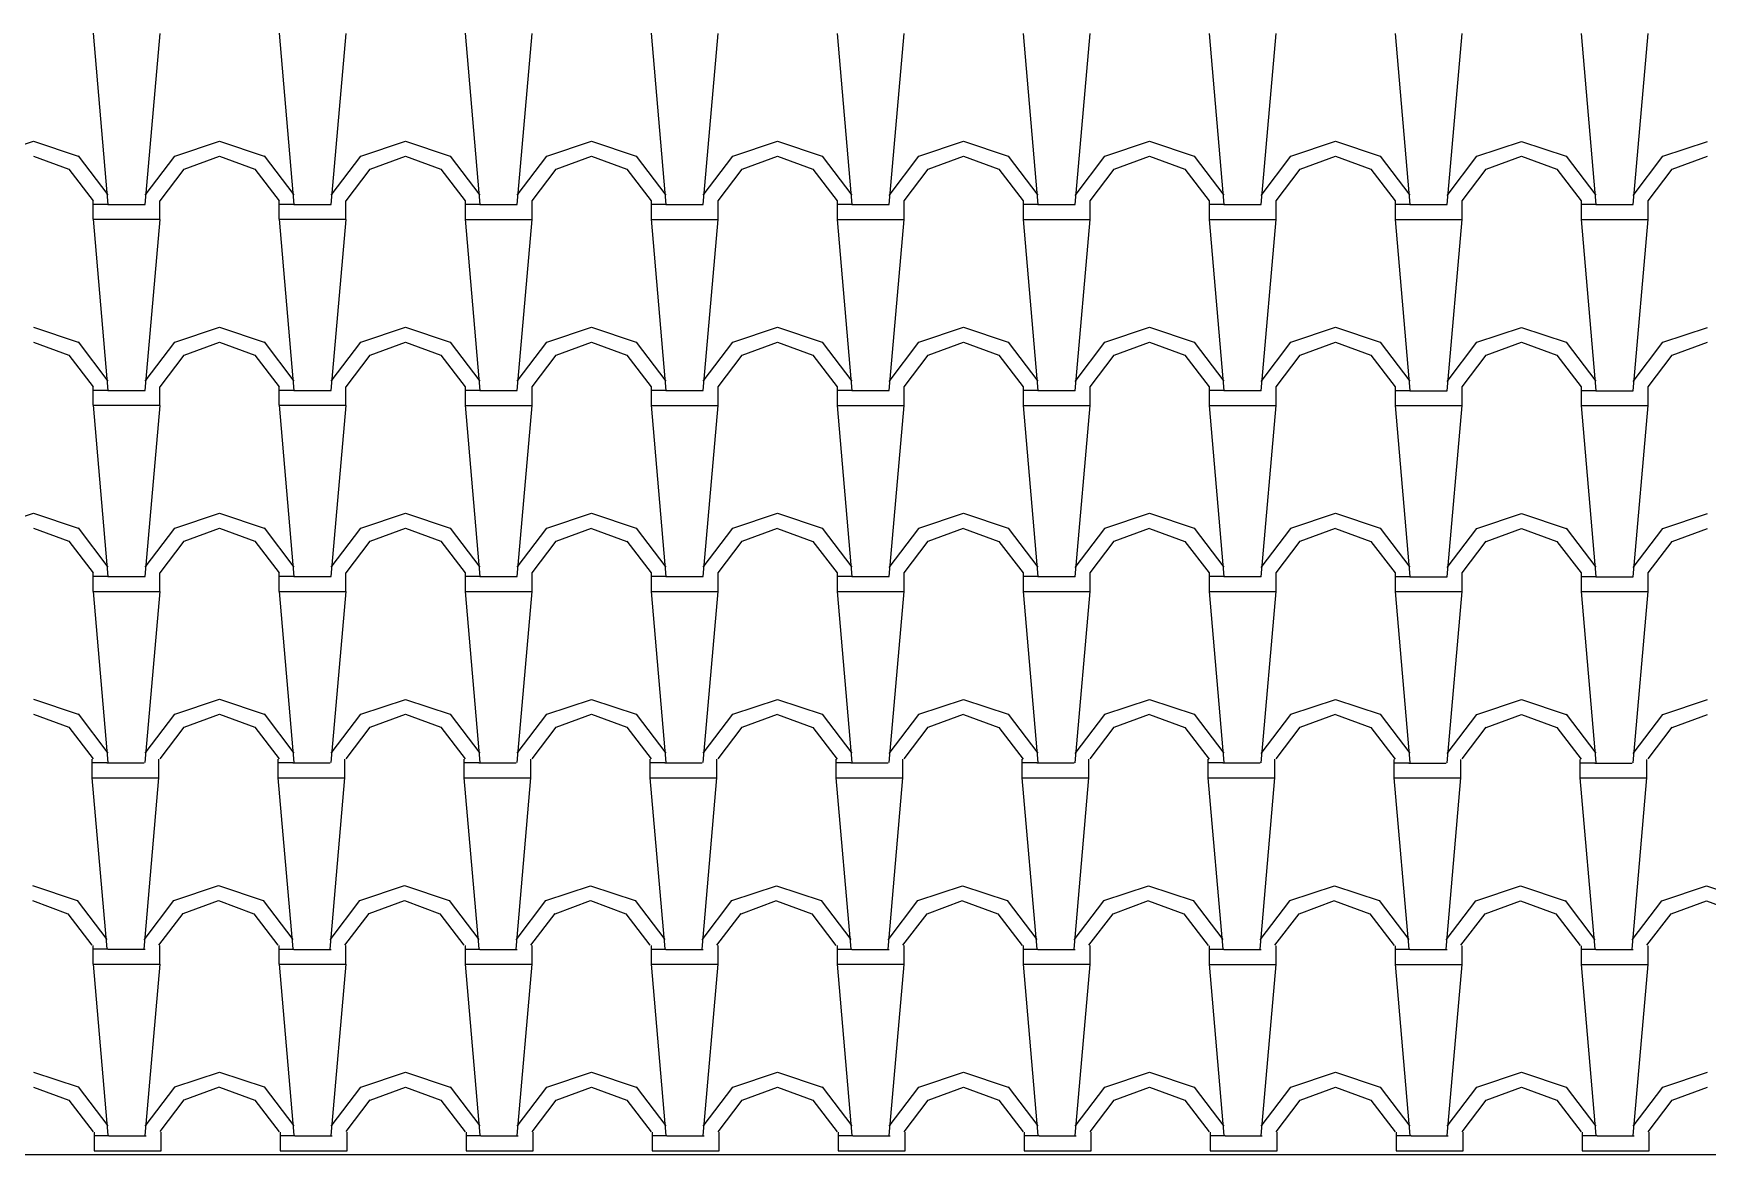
# Model space of a CAD drawing. Extents: x 32549 to 39694, y 7645 to 11950.
# Drawn here: x 33193.4 to 33328.4, y 11452.1 to 11542.5 of the extents above; entities that cross this region are included whole.
import ezdxf

# ---------------------------------------------------------------- set-up
doc = ezdxf.new("R2010")
doc.units = 0
doc.header["$LTSCALE"] = 80
doc.header["$MEASUREMENT"] = 0
doc.layers.add('ROOF', color=11, linetype='CONTINUOUS')
doc.layers.add('TEXT', color=3, linetype='CONTINUOUS')

msp = doc.modelspace()

# ---------------------------------------------------------------- linework, layer by layer
at = {"layer": 'ROOF'}
for p, q in [((33198.16, 11542.51), (33199.36, 11528.71)), ((33202.36, 11528.7), (33203.56, 11542.5)), ((33213.16, 11542.51), (33214.36, 11528.71)), ((33217.36, 11528.7), (33218.56, 11542.5)), ((33228.16, 11542.51), (33229.36, 11528.71)), ((33232.36, 11528.7), (33233.56, 11542.5)), ((33243.16, 11542.51), (33244.36, 11528.71)), ((33247.36, 11528.7), (33248.56, 11542.5)), ((33258.16, 11542.5), (33259.36, 11528.7)), ((33262.36, 11528.7), (33263.56, 11542.5)), ((33273.16, 11542.5), (33274.36, 11528.7)), ((33277.36, 11528.69), (33278.56, 11542.49)), ((33288.16, 11542.5), (33289.36, 11528.7)), ((33292.36, 11528.69), (33293.56, 11542.49)), ((33303.16, 11542.5), (33304.36, 11528.7)), ((33307.36, 11528.69), (33308.56, 11542.49)), ((33318.16, 11542.5), (33319.36, 11528.7)), ((33322.36, 11528.69), (33323.56, 11542.49)), ((33189.75, 11532.61), (33193.35, 11533.81)), ((33193.35, 11533.81), (33196.95, 11532.61)), ((33204.75, 11532.61), (33208.35, 11533.81)), ((33208.35, 11533.81), (33211.95, 11532.61)), ((33219.75, 11532.6), (33223.35, 11533.8)), ((33223.35, 11533.8), (33226.95, 11532.6)), ((33234.76, 11532.6), (33238.36, 11533.8)), ((33238.36, 11533.8), (33241.96, 11532.6)), ((33249.76, 11532.6), (33253.36, 11533.8)), ((33253.36, 11533.8), (33256.96, 11532.6)), ((33264.76, 11532.6), (33268.36, 11533.8)), ((33268.36, 11533.8), (33271.96, 11532.6)), ((33279.76, 11532.6), (33283.36, 11533.8)), ((33283.36, 11533.8), (33286.96, 11532.6)), ((33294.76, 11532.6), (33298.36, 11533.8)), ((33298.36, 11533.8), (33301.96, 11532.6)), ((33309.76, 11532.59), (33313.36, 11533.79)), ((33313.36, 11533.79), (33316.96, 11532.59)), ((33324.76, 11532.59), (33328.36, 11533.79)), ((33193.35, 11532.6), (33196.2, 11531.55)), ((33196.95, 11532.62), (33199.35, 11529.47)), ((33202.35, 11529.45), (33204.75, 11532.6)), ((33205.5, 11531.56), (33208.35, 11532.61)), ((33208.35, 11532.6), (33211.2, 11531.55)), ((33211.95, 11532.62), (33214.35, 11529.47)), ((33217.35, 11529.45), (33219.75, 11532.6)), ((33220.5, 11531.56), (33223.35, 11532.61)), ((33223.35, 11532.6), (33226.2, 11531.55)), ((33226.96, 11532.61), (33229.36, 11529.46)), ((33232.35, 11529.45), (33234.75, 11532.6)), ((33235.5, 11531.55), (33238.35, 11532.6)), ((33238.36, 11532.59), (33241.21, 11531.54)), ((33241.96, 11532.61), (33244.36, 11529.46)), ((33247.36, 11529.45), (33249.76, 11532.6)), ((33250.51, 11531.55), (33253.36, 11532.6)), ((33253.36, 11532.59), (33256.21, 11531.54)), ((33256.96, 11532.61), (33259.36, 11529.46)), ((33262.36, 11529.44), (33264.76, 11532.59)), ((33265.51, 11531.55), (33268.36, 11532.6)), ((33268.36, 11532.59), (33271.21, 11531.54)), ((33271.96, 11532.61), (33274.36, 11529.46)), ((33277.36, 11529.44), (33279.76, 11532.59)), ((33280.51, 11531.55), (33283.36, 11532.6)), ((33283.36, 11532.59), (33286.21, 11531.54)), ((33286.96, 11532.61), (33289.36, 11529.46)), ((33292.36, 11529.44), (33294.76, 11532.59)), ((33295.51, 11531.55), (33298.36, 11532.6)), ((33298.36, 11532.59), (33301.21, 11531.54)), ((33301.96, 11532.6), (33304.36, 11529.45)), ((33307.36, 11529.44), (33309.76, 11532.59)), ((33310.51, 11531.54), (33313.36, 11532.59)), ((33313.36, 11532.59), (33316.21, 11531.54)), ((33316.96, 11532.6), (33319.36, 11529.45)), ((33322.36, 11529.44), (33324.76, 11532.59)), ((33325.51, 11531.54), (33328.36, 11532.59)), ((33196.21, 11531.55), (33198.16, 11529)), ((33203.56, 11529.01), (33205.51, 11531.56)), ((33211.21, 11531.55), (33213.16, 11529)), ((33218.56, 11529.01), (33220.51, 11531.56)), ((33226.21, 11531.55), (33228.16, 11529)), ((33233.56, 11529.01), (33235.51, 11531.56)), ((33241.21, 11531.55), (33243.16, 11529)), ((33248.56, 11529), (33250.51, 11531.55)), ((33256.21, 11531.54), (33258.16, 11528.99)), ((33263.56, 11529), (33265.51, 11531.55)), ((33271.21, 11531.54), (33273.16, 11528.99)), ((33278.56, 11529), (33280.51, 11531.55)), ((33286.21, 11531.54), (33288.16, 11528.99)), ((33293.56, 11529), (33295.51, 11531.55)), ((33301.21, 11531.54), (33303.16, 11528.99)), ((33308.56, 11529), (33310.51, 11531.55)), ((33316.22, 11531.54), (33318.17, 11528.99)), ((33323.56, 11528.99), (33325.51, 11531.54)), ((33198.15, 11529.01), (33198.15, 11527.51)), ((33199.35, 11528.71), (33198.15, 11528.71)), ((33199.35, 11528.71), (33202.35, 11528.71)), ((33203.55, 11527.51), (33203.55, 11529.01)), ((33213.15, 11529.01), (33213.15, 11527.51)), ((33214.35, 11528.71), (33213.15, 11528.71)), ((33214.35, 11528.71), (33217.35, 11528.71)), ((33218.55, 11527.51), (33218.55, 11529.01)), ((33228.16, 11529), (33228.16, 11527.5)), ((33229.36, 11528.7), (33228.16, 11528.7)), ((33229.36, 11528.7), (33232.36, 11528.7)), ((33233.56, 11527.5), (33233.56, 11529)), ((33243.16, 11529), (33243.16, 11527.5)), ((33244.36, 11528.7), (33243.16, 11528.7)), ((33244.36, 11528.7), (33247.36, 11528.7)), ((33248.56, 11527.5), (33248.56, 11529)), ((33258.16, 11529), (33258.16, 11527.5)), ((33259.36, 11528.7), (33258.16, 11528.7)), ((33259.36, 11528.7), (33262.36, 11528.7)), ((33263.56, 11527.5), (33263.56, 11529)), ((33273.16, 11529), (33273.16, 11527.5)), ((33274.36, 11528.7), (33273.16, 11528.7)), ((33274.36, 11528.7), (33277.36, 11528.7)), ((33278.56, 11527.5), (33278.56, 11529)), ((33288.16, 11529), (33288.16, 11527.5)), ((33289.36, 11528.7), (33288.16, 11528.7)), ((33289.36, 11528.7), (33292.36, 11528.7)), ((33293.56, 11527.5), (33293.56, 11529)), ((33303.16, 11528.99), (33303.16, 11527.49)), ((33304.36, 11528.69), (33303.16, 11528.69)), ((33304.36, 11528.69), (33307.36, 11528.69)), ((33308.56, 11527.49), (33308.56, 11528.99)), ((33318.16, 11528.99), (33318.16, 11527.49)), ((33319.36, 11528.69), (33318.16, 11528.69)), ((33319.36, 11528.69), (33322.36, 11528.69)), ((33323.56, 11527.49), (33323.56, 11528.99)), ((33198.15, 11527.51), (33199.35, 11527.51)), ((33198.16, 11527.51), (33199.36, 11513.71)), ((33199.35, 11527.51), (33203.55, 11527.51)), ((33202.36, 11513.7), (33203.56, 11527.5)), ((33213.15, 11527.51), (33214.35, 11527.51)), ((33213.16, 11527.51), (33214.36, 11513.71)), ((33214.35, 11527.51), (33218.55, 11527.51)), ((33217.36, 11513.7), (33218.56, 11527.5)), ((33228.16, 11527.51), (33229.36, 11513.71)), ((33228.16, 11527.5), (33229.36, 11527.5)), ((33229.36, 11527.5), (33233.56, 11527.5)), ((33232.36, 11513.7), (33233.56, 11527.5)), ((33243.16, 11527.51), (33244.36, 11513.71)), ((33243.16, 11527.5), (33244.36, 11527.5)), ((33244.36, 11527.5), (33248.56, 11527.5)), ((33247.36, 11513.7), (33248.56, 11527.5)), ((33258.16, 11527.5), (33259.36, 11527.5)), ((33258.16, 11527.5), (33259.36, 11513.7)), ((33259.36, 11527.5), (33263.56, 11527.5)), ((33262.36, 11513.7), (33263.56, 11527.5)), ((33273.16, 11527.5), (33274.36, 11527.5)), ((33273.16, 11527.5), (33274.36, 11513.7)), ((33274.36, 11527.5), (33278.56, 11527.5)), ((33277.36, 11513.69), (33278.56, 11527.49)), ((33288.16, 11527.5), (33289.36, 11527.5)), ((33288.16, 11527.5), (33289.36, 11513.7)), ((33289.36, 11527.5), (33293.56, 11527.5)), ((33292.36, 11513.69), (33293.56, 11527.49)), ((33303.16, 11527.5), (33304.36, 11513.7)), ((33303.16, 11527.49), (33304.36, 11527.49)), ((33304.36, 11527.49), (33308.56, 11527.49)), ((33307.36, 11513.69), (33308.56, 11527.49)), ((33318.16, 11527.5), (33319.36, 11513.7)), ((33318.16, 11527.49), (33319.36, 11527.49)), ((33319.36, 11527.49), (33323.56, 11527.49)), ((33322.36, 11513.69), (33323.56, 11527.49)), ((33193.35, 11518.81), (33196.95, 11517.61)), ((33204.75, 11517.61), (33208.35, 11518.81)), ((33208.35, 11518.81), (33211.95, 11517.61)), ((33219.75, 11517.6), (33223.35, 11518.8)), ((33223.35, 11518.8), (33226.95, 11517.6)), ((33234.76, 11517.6), (33238.36, 11518.8)), ((33238.36, 11518.8), (33241.96, 11517.6)), ((33249.76, 11517.6), (33253.36, 11518.8)), ((33253.36, 11518.8), (33256.96, 11517.6)), ((33264.76, 11517.6), (33268.36, 11518.8)), ((33268.36, 11518.8), (33271.96, 11517.6)), ((33279.76, 11517.6), (33283.36, 11518.8)), ((33283.36, 11518.8), (33286.96, 11517.6)), ((33294.76, 11517.6), (33298.36, 11518.8)), ((33298.36, 11518.8), (33301.96, 11517.6)), ((33309.76, 11517.59), (33313.36, 11518.79)), ((33313.36, 11518.79), (33316.96, 11517.59)), ((33324.76, 11517.59), (33328.36, 11518.79)), ((33193.35, 11517.6), (33196.2, 11516.55)), ((33196.95, 11517.62), (33199.35, 11514.47)), ((33202.35, 11514.45), (33204.75, 11517.6)), ((33205.5, 11516.56), (33208.35, 11517.61)), ((33208.35, 11517.6), (33211.2, 11516.55)), ((33211.95, 11517.62), (33214.35, 11514.47)), ((33217.35, 11514.45), (33219.75, 11517.6)), ((33220.5, 11516.56), (33223.35, 11517.61)), ((33223.35, 11517.6), (33226.2, 11516.55)), ((33226.96, 11517.61), (33229.36, 11514.46)), ((33232.35, 11514.45), (33234.75, 11517.6)), ((33235.5, 11516.55), (33238.35, 11517.6)), ((33238.36, 11517.59), (33241.21, 11516.54)), ((33241.96, 11517.61), (33244.36, 11514.46)), ((33247.36, 11514.45), (33249.76, 11517.6)), ((33250.51, 11516.55), (33253.36, 11517.6)), ((33253.36, 11517.59), (33256.21, 11516.54)), ((33256.96, 11517.61), (33259.36, 11514.46)), ((33262.36, 11514.44), (33264.76, 11517.59)), ((33265.51, 11516.55), (33268.36, 11517.6)), ((33268.36, 11517.59), (33271.21, 11516.54)), ((33271.96, 11517.61), (33274.36, 11514.46)), ((33277.36, 11514.44), (33279.76, 11517.59)), ((33280.51, 11516.55), (33283.36, 11517.6)), ((33283.36, 11517.59), (33286.21, 11516.54)), ((33286.96, 11517.61), (33289.36, 11514.46)), ((33292.36, 11514.44), (33294.76, 11517.59)), ((33295.51, 11516.55), (33298.36, 11517.6)), ((33298.36, 11517.59), (33301.21, 11516.54)), ((33301.96, 11517.6), (33304.36, 11514.45)), ((33307.36, 11514.44), (33309.76, 11517.59)), ((33310.51, 11516.54), (33313.36, 11517.59)), ((33313.36, 11517.59), (33316.21, 11516.54)), ((33316.96, 11517.6), (33319.36, 11514.45)), ((33322.36, 11514.44), (33324.76, 11517.59)), ((33325.51, 11516.54), (33328.36, 11517.59)), ((33196.21, 11516.55), (33198.16, 11514)), ((33203.56, 11514.01), (33205.51, 11516.56)), ((33211.21, 11516.55), (33213.16, 11514)), ((33218.56, 11514.01), (33220.51, 11516.56)), ((33226.21, 11516.55), (33228.16, 11514)), ((33233.56, 11514.01), (33235.51, 11516.56)), ((33241.21, 11516.55), (33243.16, 11514)), ((33248.56, 11514), (33250.51, 11516.55)), ((33256.21, 11516.54), (33258.16, 11513.99)), ((33263.56, 11514), (33265.51, 11516.55)), ((33271.21, 11516.54), (33273.16, 11513.99)), ((33278.56, 11514), (33280.51, 11516.55)), ((33286.21, 11516.54), (33288.16, 11513.99)), ((33293.56, 11514), (33295.51, 11516.55)), ((33301.21, 11516.54), (33303.16, 11513.99)), ((33308.56, 11514), (33310.51, 11516.55)), ((33316.22, 11516.54), (33318.17, 11513.99)), ((33323.56, 11513.99), (33325.51, 11516.54)), ((33198.15, 11514.01), (33198.15, 11512.51)), ((33199.35, 11513.71), (33198.15, 11513.71)), ((33199.35, 11513.71), (33202.35, 11513.71)), ((33203.55, 11512.51), (33203.55, 11514.01)), ((33213.15, 11514.01), (33213.15, 11512.51)), ((33214.35, 11513.71), (33213.15, 11513.71)), ((33214.35, 11513.71), (33217.35, 11513.71)), ((33218.55, 11512.51), (33218.55, 11514.01)), ((33228.16, 11514), (33228.16, 11512.5)), ((33229.36, 11513.7), (33228.16, 11513.7)), ((33229.36, 11513.7), (33232.36, 11513.7)), ((33233.56, 11512.5), (33233.56, 11514)), ((33243.16, 11514), (33243.16, 11512.5)), ((33244.36, 11513.7), (33243.16, 11513.7)), ((33244.36, 11513.7), (33247.36, 11513.7)), ((33248.56, 11512.5), (33248.56, 11514)), ((33258.16, 11514), (33258.16, 11512.5)), ((33259.36, 11513.7), (33258.16, 11513.7)), ((33259.36, 11513.7), (33262.36, 11513.7)), ((33263.56, 11512.5), (33263.56, 11514)), ((33273.16, 11514), (33273.16, 11512.5)), ((33274.36, 11513.7), (33273.16, 11513.7)), ((33274.36, 11513.7), (33277.36, 11513.7)), ((33278.56, 11512.5), (33278.56, 11514)), ((33288.16, 11514), (33288.16, 11512.5)), ((33289.36, 11513.7), (33288.16, 11513.7)), ((33289.36, 11513.7), (33292.36, 11513.7)), ((33293.56, 11512.5), (33293.56, 11514)), ((33303.16, 11513.99), (33303.16, 11512.49)), ((33304.36, 11513.69), (33303.16, 11513.69)), ((33304.36, 11513.69), (33307.36, 11513.69)), ((33308.56, 11512.49), (33308.56, 11513.99)), ((33318.16, 11513.99), (33318.16, 11512.49)), ((33319.36, 11513.69), (33318.16, 11513.69)), ((33319.36, 11513.69), (33322.36, 11513.69)), ((33323.56, 11512.49), (33323.56, 11513.99)), ((33198.15, 11512.51), (33199.35, 11512.51)), ((33198.16, 11512.51), (33199.36, 11498.71)), ((33199.35, 11512.51), (33203.55, 11512.51)), ((33202.36, 11498.7), (33203.56, 11512.5)), ((33213.15, 11512.51), (33214.35, 11512.51)), ((33213.16, 11512.51), (33214.36, 11498.71)), ((33214.35, 11512.51), (33218.55, 11512.51)), ((33217.36, 11498.7), (33218.56, 11512.5)), ((33228.16, 11512.51), (33229.36, 11498.71)), ((33228.16, 11512.5), (33229.36, 11512.5)), ((33229.36, 11512.5), (33233.56, 11512.5)), ((33232.36, 11498.7), (33233.56, 11512.5)), ((33243.16, 11512.51), (33244.36, 11498.71)), ((33243.16, 11512.5), (33244.36, 11512.5)), ((33244.36, 11512.5), (33248.56, 11512.5)), ((33247.36, 11498.7), (33248.56, 11512.5)), ((33258.16, 11512.5), (33259.36, 11512.5)), ((33258.16, 11512.5), (33259.36, 11498.7)), ((33259.36, 11512.5), (33263.56, 11512.5)), ((33262.36, 11498.7), (33263.56, 11512.5)), ((33273.16, 11512.5), (33274.36, 11512.5)), ((33273.16, 11512.5), (33274.36, 11498.7)), ((33274.36, 11512.5), (33278.56, 11512.5)), ((33277.36, 11498.69), (33278.56, 11512.49)), ((33288.16, 11512.5), (33289.36, 11512.5)), ((33288.16, 11512.5), (33289.36, 11498.7)), ((33289.36, 11512.5), (33293.56, 11512.5)), ((33292.36, 11498.69), (33293.56, 11512.49)), ((33303.16, 11512.5), (33304.36, 11498.7)), ((33303.16, 11512.49), (33304.36, 11512.49)), ((33304.36, 11512.49), (33308.56, 11512.49)), ((33307.36, 11498.69), (33308.56, 11512.49)), ((33318.16, 11512.5), (33319.36, 11498.7)), ((33318.16, 11512.49), (33319.36, 11512.49)), ((33319.36, 11512.49), (33323.56, 11512.49)), ((33322.36, 11498.69), (33323.56, 11512.49)), ((33189.75, 11502.61), (33193.35, 11503.81)), ((33193.35, 11503.81), (33196.95, 11502.61)), ((33193.35, 11502.6), (33196.2, 11501.55)), ((33196.95, 11502.62), (33199.35, 11499.47)), ((33202.35, 11499.45), (33204.75, 11502.6)), ((33204.75, 11502.61), (33208.35, 11503.81)), ((33205.5, 11501.56), (33208.35, 11502.61)), ((33208.35, 11503.81), (33211.95, 11502.61)), ((33208.35, 11502.6), (33211.2, 11501.55)), ((33211.95, 11502.62), (33214.35, 11499.47)), ((33217.35, 11499.45), (33219.75, 11502.6)), ((33219.75, 11502.6), (33223.35, 11503.8)), ((33220.5, 11501.56), (33223.35, 11502.61)), ((33223.35, 11503.8), (33226.95, 11502.6)), ((33223.35, 11502.6), (33226.2, 11501.55)), ((33226.96, 11502.61), (33229.36, 11499.46)), ((33232.35, 11499.45), (33234.75, 11502.6)), ((33234.76, 11502.6), (33238.36, 11503.8)), ((33235.5, 11501.55), (33238.35, 11502.6)), ((33238.36, 11503.8), (33241.96, 11502.6)), ((33238.36, 11502.59), (33241.21, 11501.54)), ((33241.96, 11502.61), (33244.36, 11499.46)), ((33247.36, 11499.45), (33249.76, 11502.6)), ((33249.76, 11502.6), (33253.36, 11503.8)), ((33250.51, 11501.55), (33253.36, 11502.6)), ((33253.36, 11503.8), (33256.96, 11502.6)), ((33253.36, 11502.59), (33256.21, 11501.54)), ((33256.96, 11502.61), (33259.36, 11499.46)), ((33262.36, 11499.44), (33264.76, 11502.59)), ((33264.76, 11502.6), (33268.36, 11503.8)), ((33265.51, 11501.55), (33268.36, 11502.6)), ((33268.36, 11503.8), (33271.96, 11502.6)), ((33268.36, 11502.59), (33271.21, 11501.54)), ((33271.96, 11502.61), (33274.36, 11499.46)), ((33277.36, 11499.44), (33279.76, 11502.59)), ((33279.76, 11502.6), (33283.36, 11503.8)), ((33280.51, 11501.55), (33283.36, 11502.6)), ((33283.36, 11503.8), (33286.96, 11502.6)), ((33283.36, 11502.59), (33286.21, 11501.54)), ((33286.96, 11502.61), (33289.36, 11499.46)), ((33292.36, 11499.44), (33294.76, 11502.59)), ((33294.76, 11502.6), (33298.36, 11503.8)), ((33295.51, 11501.55), (33298.36, 11502.6)), ((33298.36, 11503.8), (33301.96, 11502.6)), ((33298.36, 11502.59), (33301.21, 11501.54)), ((33301.96, 11502.6), (33304.36, 11499.45)), ((33307.36, 11499.44), (33309.76, 11502.59)), ((33309.76, 11502.59), (33313.36, 11503.79)), ((33310.51, 11501.54), (33313.36, 11502.59)), ((33313.36, 11503.79), (33316.96, 11502.59)), ((33313.36, 11502.59), (33316.21, 11501.54)), ((33316.96, 11502.6), (33319.36, 11499.45)), ((33322.36, 11499.44), (33324.76, 11502.59)), ((33324.76, 11502.59), (33328.36, 11503.79)), ((33325.51, 11501.54), (33328.36, 11502.59)), ((33196.21, 11501.55), (33198.16, 11499)), ((33203.56, 11499.01), (33205.51, 11501.56)), ((33211.21, 11501.55), (33213.16, 11499)), ((33218.56, 11499.01), (33220.51, 11501.56)), ((33226.21, 11501.55), (33228.16, 11499)), ((33233.56, 11499.01), (33235.51, 11501.56)), ((33241.21, 11501.55), (33243.16, 11499)), ((33248.56, 11499), (33250.51, 11501.55)), ((33256.21, 11501.54), (33258.16, 11498.99)), ((33263.56, 11499), (33265.51, 11501.55)), ((33271.21, 11501.54), (33273.16, 11498.99)), ((33278.56, 11499), (33280.51, 11501.55)), ((33286.21, 11501.54), (33288.16, 11498.99)), ((33293.56, 11499), (33295.51, 11501.55)), ((33301.21, 11501.54), (33303.16, 11498.99)), ((33308.56, 11499), (33310.51, 11501.55)), ((33316.22, 11501.54), (33318.17, 11498.99)), ((33323.56, 11498.99), (33325.51, 11501.54)), ((33198.15, 11499.01), (33198.15, 11497.51)), ((33199.35, 11498.71), (33198.15, 11498.71)), ((33199.35, 11498.71), (33202.35, 11498.71)), ((33203.55, 11497.51), (33203.55, 11499.01)), ((33213.15, 11499.01), (33213.15, 11497.51)), ((33214.35, 11498.71), (33213.15, 11498.71)), ((33214.35, 11498.71), (33217.35, 11498.71)), ((33218.55, 11497.51), (33218.55, 11499.01)), ((33228.16, 11499), (33228.16, 11497.5)), ((33229.36, 11498.7), (33228.16, 11498.7)), ((33229.36, 11498.7), (33232.36, 11498.7)), ((33233.56, 11497.5), (33233.56, 11499)), ((33243.16, 11499), (33243.16, 11497.5)), ((33244.36, 11498.7), (33243.16, 11498.7)), ((33244.36, 11498.7), (33247.36, 11498.7)), ((33248.56, 11497.5), (33248.56, 11499)), ((33258.16, 11499), (33258.16, 11497.5)), ((33259.36, 11498.7), (33258.16, 11498.7)), ((33259.36, 11498.7), (33262.36, 11498.7)), ((33263.56, 11497.5), (33263.56, 11499)), ((33273.16, 11499), (33273.16, 11497.5)), ((33274.36, 11498.7), (33273.16, 11498.7)), ((33274.36, 11498.7), (33277.36, 11498.7)), ((33278.56, 11497.5), (33278.56, 11499)), ((33288.16, 11499), (33288.16, 11497.5)), ((33289.36, 11498.7), (33288.16, 11498.7)), ((33289.36, 11498.7), (33292.36, 11498.7)), ((33293.56, 11497.5), (33293.56, 11499)), ((33303.16, 11498.99), (33303.16, 11497.49)), ((33304.36, 11498.69), (33303.16, 11498.69)), ((33304.36, 11498.69), (33307.36, 11498.69)), ((33308.56, 11497.49), (33308.56, 11498.99)), ((33318.16, 11498.99), (33318.16, 11497.49)), ((33319.36, 11498.69), (33318.16, 11498.69)), ((33319.36, 11498.69), (33322.36, 11498.69)), ((33323.56, 11497.49), (33323.56, 11498.99)), ((33198.15, 11497.51), (33199.35, 11497.51)), ((33198.16, 11497.51), (33199.36, 11483.71)), ((33199.35, 11497.51), (33203.55, 11497.51)), ((33202.36, 11483.7), (33203.56, 11497.5)), ((33213.15, 11497.51), (33214.35, 11497.51)), ((33213.16, 11497.51), (33214.36, 11483.71)), ((33214.35, 11497.51), (33218.55, 11497.51)), ((33217.36, 11483.7), (33218.56, 11497.5)), ((33228.16, 11497.51), (33229.36, 11483.71)), ((33228.16, 11497.5), (33229.36, 11497.5)), ((33229.36, 11497.5), (33233.56, 11497.5)), ((33232.36, 11483.7), (33233.56, 11497.5)), ((33243.16, 11497.51), (33244.36, 11483.71)), ((33243.16, 11497.5), (33244.36, 11497.5)), ((33244.36, 11497.5), (33248.56, 11497.5)), ((33247.36, 11483.7), (33248.56, 11497.5)), ((33258.16, 11497.5), (33259.36, 11483.7)), ((33258.16, 11497.5), (33259.36, 11497.5)), ((33259.36, 11497.5), (33263.56, 11497.5)), ((33262.36, 11483.7), (33263.56, 11497.5)), ((33273.16, 11497.5), (33274.36, 11483.7)), ((33273.16, 11497.5), (33274.36, 11497.5)), ((33274.36, 11497.5), (33278.56, 11497.5)), ((33277.36, 11483.69), (33278.56, 11497.49)), ((33288.16, 11497.5), (33289.36, 11483.7)), ((33288.16, 11497.5), (33289.36, 11497.5)), ((33289.36, 11497.5), (33293.56, 11497.5)), ((33292.36, 11483.69), (33293.56, 11497.49)), ((33303.16, 11497.5), (33304.36, 11483.7)), ((33303.16, 11497.49), (33304.36, 11497.49)), ((33304.36, 11497.49), (33308.56, 11497.49)), ((33307.36, 11483.69), (33308.56, 11497.49)), ((33318.16, 11497.5), (33319.36, 11483.7)), ((33318.16, 11497.49), (33319.36, 11497.49)), ((33319.36, 11497.49), (33323.56, 11497.49)), ((33322.36, 11483.69), (33323.56, 11497.49)), ((33193.35, 11488.81), (33196.95, 11487.61)), ((33204.75, 11487.61), (33208.35, 11488.81)), ((33208.35, 11488.81), (33211.95, 11487.61)), ((33219.75, 11487.6), (33223.35, 11488.8)), ((33223.35, 11488.8), (33226.95, 11487.6)), ((33234.76, 11487.6), (33238.36, 11488.8)), ((33238.36, 11488.8), (33241.96, 11487.6)), ((33249.76, 11487.6), (33253.36, 11488.8)), ((33253.36, 11488.8), (33256.96, 11487.6)), ((33264.76, 11487.6), (33268.36, 11488.8)), ((33268.36, 11488.8), (33271.96, 11487.6)), ((33279.76, 11487.6), (33283.36, 11488.8)), ((33283.36, 11488.8), (33286.96, 11487.6)), ((33294.76, 11487.6), (33298.36, 11488.8)), ((33298.36, 11488.8), (33301.96, 11487.6)), ((33309.76, 11487.59), (33313.36, 11488.79)), ((33313.36, 11488.79), (33316.96, 11487.59)), ((33324.76, 11487.59), (33328.36, 11488.79)), ((33193.35, 11487.6), (33196.2, 11486.55)), ((33196.21, 11486.55), (33198.16, 11484)), ((33196.95, 11487.62), (33199.35, 11484.47)), ((33202.35, 11484.45), (33204.75, 11487.6)), ((33203.56, 11484.01), (33205.51, 11486.56)), ((33205.5, 11486.56), (33208.35, 11487.61)), ((33208.35, 11487.6), (33211.2, 11486.55)), ((33211.21, 11486.55), (33213.16, 11484)), ((33211.95, 11487.62), (33214.35, 11484.47)), ((33217.35, 11484.45), (33219.75, 11487.6)), ((33218.56, 11484.01), (33220.51, 11486.56)), ((33220.5, 11486.56), (33223.35, 11487.61)), ((33223.35, 11487.6), (33226.2, 11486.55)), ((33226.21, 11486.55), (33228.16, 11484)), ((33226.96, 11487.61), (33229.36, 11484.46)), ((33232.35, 11484.45), (33234.75, 11487.6)), ((33233.56, 11484.01), (33235.51, 11486.56)), ((33235.5, 11486.55), (33238.35, 11487.6)), ((33238.36, 11487.6), (33241.21, 11486.55)), ((33241.21, 11486.55), (33243.16, 11484)), ((33241.96, 11487.61), (33244.36, 11484.46)), ((33247.36, 11484.45), (33249.76, 11487.6)), ((33248.56, 11484), (33250.51, 11486.55)), ((33250.51, 11486.55), (33253.36, 11487.6)), ((33253.36, 11487.59), (33256.21, 11486.54)), ((33256.21, 11486.54), (33258.16, 11483.99)), ((33256.96, 11487.61), (33259.36, 11484.46)), ((33262.36, 11484.44), (33264.76, 11487.59)), ((33263.56, 11484), (33265.51, 11486.55)), ((33265.51, 11486.55), (33268.36, 11487.6)), ((33268.36, 11487.59), (33271.21, 11486.54)), ((33271.21, 11486.54), (33273.16, 11483.99)), ((33271.96, 11487.61), (33274.36, 11484.46)), ((33277.36, 11484.44), (33279.76, 11487.59)), ((33278.56, 11484), (33280.51, 11486.55)), ((33280.51, 11486.55), (33283.36, 11487.6)), ((33283.36, 11487.59), (33286.21, 11486.54)), ((33286.21, 11486.54), (33288.16, 11483.99)), ((33286.96, 11487.61), (33289.36, 11484.46)), ((33292.36, 11484.44), (33294.76, 11487.59)), ((33293.56, 11484), (33295.51, 11486.55)), ((33295.51, 11486.55), (33298.36, 11487.6)), ((33298.36, 11487.59), (33301.21, 11486.54)), ((33301.21, 11486.54), (33303.16, 11483.99)), ((33301.96, 11487.6), (33304.36, 11484.45)), ((33307.36, 11484.44), (33309.76, 11487.59)), ((33308.56, 11484), (33310.51, 11486.55)), ((33310.51, 11486.54), (33313.36, 11487.59)), ((33313.36, 11487.59), (33316.21, 11486.54)), ((33316.22, 11486.54), (33318.17, 11483.99)), ((33316.96, 11487.6), (33319.36, 11484.45)), ((33322.36, 11484.44), (33324.76, 11487.59)), ((33323.56, 11484), (33325.51, 11486.55)), ((33325.51, 11486.54), (33328.36, 11487.59)), ((33198.07, 11483.98), (33198.07, 11482.48)), ((33199.27, 11483.68), (33198.07, 11483.68)), ((33199.27, 11483.68), (33202.27, 11483.68)), ((33203.47, 11482.48), (33203.47, 11483.98)), ((33213.07, 11483.98), (33213.07, 11482.48)), ((33214.27, 11483.68), (33213.07, 11483.68)), ((33214.27, 11483.68), (33217.27, 11483.68)), ((33218.47, 11482.48), (33218.47, 11483.98)), ((33228.07, 11483.97), (33228.07, 11482.47)), ((33229.27, 11483.67), (33228.07, 11483.67)), ((33229.27, 11483.67), (33232.27, 11483.67)), ((33233.47, 11482.47), (33233.47, 11483.97)), ((33243.07, 11483.97), (33243.07, 11482.47)), ((33244.27, 11483.67), (33243.07, 11483.67)), ((33244.27, 11483.67), (33247.27, 11483.67)), ((33248.47, 11482.47), (33248.47, 11483.97)), ((33258.07, 11483.97), (33258.07, 11482.47)), ((33259.27, 11483.67), (33258.07, 11483.67)), ((33259.27, 11483.67), (33262.27, 11483.67)), ((33263.47, 11482.47), (33263.47, 11483.97)), ((33273.07, 11483.97), (33273.07, 11482.47)), ((33274.27, 11483.67), (33273.07, 11483.67)), ((33274.27, 11483.67), (33277.27, 11483.67)), ((33278.47, 11482.47), (33278.47, 11483.97)), ((33288.07, 11483.97), (33288.07, 11482.47)), ((33289.27, 11483.67), (33288.07, 11483.67)), ((33289.27, 11483.67), (33292.27, 11483.67)), ((33293.47, 11482.47), (33293.47, 11483.97)), ((33303.07, 11483.96), (33303.07, 11482.46)), ((33304.27, 11483.66), (33303.07, 11483.66)), ((33304.27, 11483.66), (33307.27, 11483.66)), ((33308.47, 11482.46), (33308.47, 11483.96)), ((33318.07, 11483.96), (33318.07, 11482.46)), ((33319.27, 11483.66), (33318.07, 11483.66)), ((33319.27, 11483.66), (33322.27, 11483.66)), ((33323.47, 11482.46), (33323.47, 11483.96)), ((33198.07, 11482.48), (33199.27, 11468.68)), ((33198.07, 11482.48), (33199.27, 11482.48)), ((33199.27, 11482.48), (33203.47, 11482.48)), ((33202.27, 11468.67), (33203.47, 11482.47)), ((33213.07, 11482.48), (33214.27, 11482.48)), ((33213.07, 11482.48), (33214.27, 11468.68)), ((33214.27, 11482.48), (33218.47, 11482.48)), ((33217.27, 11468.67), (33218.47, 11482.47)), ((33228.07, 11482.48), (33229.27, 11468.68)), ((33228.07, 11482.47), (33229.27, 11482.47)), ((33229.27, 11482.47), (33233.47, 11482.47)), ((33232.27, 11468.67), (33233.47, 11482.47)), ((33243.07, 11482.48), (33244.27, 11468.68)), ((33243.07, 11482.47), (33244.27, 11482.47)), ((33244.27, 11482.47), (33248.47, 11482.47)), ((33247.27, 11468.67), (33248.47, 11482.47)), ((33258.07, 11482.47), (33259.27, 11482.47)), ((33258.07, 11482.47), (33259.27, 11468.67)), ((33259.27, 11482.47), (33263.47, 11482.47)), ((33262.27, 11468.67), (33263.47, 11482.47)), ((33273.07, 11482.47), (33274.27, 11482.47)), ((33273.07, 11482.47), (33274.27, 11468.67)), ((33274.27, 11482.47), (33278.47, 11482.47)), ((33277.27, 11468.67), (33278.47, 11482.47)), ((33288.07, 11482.47), (33289.27, 11482.47)), ((33288.07, 11482.47), (33289.27, 11468.67)), ((33289.27, 11482.47), (33293.47, 11482.47)), ((33292.27, 11468.66), (33293.47, 11482.46)), ((33303.07, 11482.47), (33304.27, 11468.67)), ((33303.07, 11482.46), (33304.27, 11482.46)), ((33304.27, 11482.46), (33308.47, 11482.46)), ((33307.27, 11468.66), (33308.47, 11482.46)), ((33318.07, 11482.47), (33319.27, 11468.67)), ((33318.07, 11482.46), (33319.27, 11482.46)), ((33319.27, 11482.46), (33323.47, 11482.46)), ((33322.27, 11468.66), (33323.47, 11482.46)), ((33193.27, 11473.78), (33196.87, 11472.58)), ((33204.67, 11472.58), (33208.27, 11473.78)), ((33208.27, 11473.78), (33211.87, 11472.58)), ((33219.67, 11472.58), (33223.27, 11473.78)), ((33223.27, 11473.78), (33226.87, 11472.58)), ((33234.67, 11472.57), (33238.27, 11473.77)), ((33238.27, 11473.77), (33241.87, 11472.57)), ((33249.67, 11472.57), (33253.27, 11473.77)), ((33253.27, 11473.77), (33256.87, 11472.57)), ((33264.67, 11472.57), (33268.27, 11473.77)), ((33268.27, 11473.77), (33271.87, 11472.57)), ((33279.67, 11472.57), (33283.27, 11473.77)), ((33283.27, 11473.77), (33286.87, 11472.57)), ((33294.67, 11472.57), (33298.27, 11473.77)), ((33298.27, 11473.77), (33301.87, 11472.57)), ((33309.67, 11472.56), (33313.27, 11473.76)), ((33313.27, 11473.76), (33316.87, 11472.56)), ((33324.67, 11472.56), (33328.27, 11473.76)), ((33328.27, 11473.76), (33331.87, 11472.56)), ((33193.27, 11472.57), (33196.12, 11471.52)), ((33196.12, 11471.52), (33198.07, 11468.97)), ((33196.87, 11472.59), (33199.27, 11469.44)), ((33202.27, 11469.42), (33204.67, 11472.57)), ((33203.47, 11468.98), (33205.42, 11471.53)), ((33205.42, 11471.53), (33208.27, 11472.58)), ((33208.27, 11472.57), (33211.12, 11471.52)), ((33211.12, 11471.52), (33213.07, 11468.97)), ((33211.87, 11472.59), (33214.27, 11469.44)), ((33217.27, 11469.42), (33219.67, 11472.57)), ((33218.47, 11468.98), (33220.42, 11471.53)), ((33220.42, 11471.53), (33223.27, 11472.58)), ((33223.27, 11472.57), (33226.12, 11471.52)), ((33226.12, 11471.52), (33228.07, 11468.97)), ((33226.87, 11472.59), (33229.27, 11469.44)), ((33232.27, 11469.42), (33234.67, 11472.57)), ((33233.47, 11468.98), (33235.42, 11471.53)), ((33235.42, 11471.52), (33238.27, 11472.57)), ((33238.27, 11472.57), (33241.12, 11471.52)), ((33241.12, 11471.52), (33243.07, 11468.97)), ((33241.87, 11472.58), (33244.27, 11469.43)), ((33247.27, 11469.42), (33249.67, 11472.57)), ((33248.47, 11468.98), (33250.42, 11471.53)), ((33250.42, 11471.52), (33253.27, 11472.57)), ((33253.27, 11472.56), (33256.12, 11471.51)), ((33256.12, 11471.51), (33258.07, 11468.96)), ((33256.87, 11472.58), (33259.27, 11469.43)), ((33262.27, 11469.42), (33264.67, 11472.57)), ((33263.47, 11468.97), (33265.42, 11471.52)), ((33265.42, 11471.52), (33268.27, 11472.57)), ((33268.27, 11472.56), (33271.12, 11471.51)), ((33271.13, 11471.51), (33273.08, 11468.96)), ((33271.87, 11472.58), (33274.27, 11469.43)), ((33277.27, 11469.41), (33279.67, 11472.56)), ((33278.47, 11468.97), (33280.42, 11471.52)), ((33280.42, 11471.52), (33283.27, 11472.57)), ((33283.27, 11472.56), (33286.12, 11471.51)), ((33286.13, 11471.51), (33288.08, 11468.96)), ((33286.87, 11472.58), (33289.27, 11469.43)), ((33292.27, 11469.41), (33294.67, 11472.56)), ((33293.47, 11468.97), (33295.42, 11471.52)), ((33295.42, 11471.52), (33298.27, 11472.57)), ((33298.27, 11472.56), (33301.12, 11471.51)), ((33301.13, 11471.51), (33303.08, 11468.96)), ((33301.87, 11472.58), (33304.27, 11469.43)), ((33307.27, 11469.41), (33309.67, 11472.56)), ((33308.47, 11468.97), (33310.42, 11471.52)), ((33310.42, 11471.51), (33313.27, 11472.56)), ((33313.27, 11472.56), (33316.12, 11471.51)), ((33316.13, 11471.51), (33318.08, 11468.96)), ((33316.87, 11472.57), (33319.27, 11469.42)), ((33322.27, 11469.41), (33324.67, 11472.56)), ((33323.47, 11468.97), (33325.42, 11471.52)), ((33325.42, 11471.51), (33328.27, 11472.56)), ((33328.27, 11472.55), (33331.12, 11471.5)), ((33198.15, 11468.95), (33198.15, 11467.45)), ((33203.55, 11467.45), (33203.55, 11468.95)), ((33213.15, 11468.94), (33213.15, 11467.44)), ((33218.55, 11467.44), (33218.55, 11468.94)), ((33228.16, 11468.94), (33228.16, 11467.44)), ((33233.56, 11467.44), (33233.56, 11468.94)), ((33243.16, 11468.94), (33243.16, 11467.44)), ((33248.56, 11467.44), (33248.56, 11468.94)), ((33258.16, 11468.94), (33258.16, 11467.44)), ((33263.56, 11467.44), (33263.56, 11468.94)), ((33273.16, 11468.94), (33273.16, 11467.44)), ((33278.56, 11467.44), (33278.56, 11468.94)), ((33288.16, 11468.93), (33288.16, 11467.43)), ((33293.56, 11467.43), (33293.56, 11468.93)), ((33303.16, 11468.93), (33303.16, 11467.43)), ((33308.56, 11467.43), (33308.56, 11468.93)), ((33318.16, 11468.93), (33318.16, 11467.43)), ((33323.56, 11467.43), (33323.56, 11468.93)), ((33199.35, 11468.65), (33198.15, 11468.65)), ((33198.15, 11467.45), (33199.35, 11467.45)), ((33198.16, 11467.45), (33199.36, 11453.65)), ((33199.35, 11468.65), (33202.35, 11468.65)), ((33199.35, 11467.45), (33203.55, 11467.45)), ((33202.36, 11453.64), (33203.56, 11467.44)), ((33214.35, 11468.64), (33213.15, 11468.64)), ((33213.15, 11467.44), (33214.35, 11467.44)), ((33213.16, 11467.45), (33214.36, 11453.65)), ((33214.35, 11468.64), (33217.35, 11468.64)), ((33214.35, 11467.44), (33218.55, 11467.44)), ((33217.36, 11453.64), (33218.56, 11467.44)), ((33229.36, 11468.64), (33228.16, 11468.64)), ((33228.16, 11467.45), (33229.36, 11453.65)), ((33228.16, 11467.44), (33229.36, 11467.44)), ((33229.36, 11468.64), (33232.36, 11468.64)), ((33229.36, 11467.44), (33233.56, 11467.44)), ((33232.36, 11453.64), (33233.56, 11467.44)), ((33244.36, 11468.64), (33243.16, 11468.64)), ((33243.16, 11467.44), (33244.36, 11467.44)), ((33243.16, 11467.44), (33244.36, 11453.64)), ((33244.36, 11468.64), (33247.36, 11468.64)), ((33244.36, 11467.44), (33248.56, 11467.44)), ((33247.36, 11453.64), (33248.56, 11467.44)), ((33259.36, 11468.64), (33258.16, 11468.64)), ((33258.16, 11467.44), (33259.36, 11467.44)), ((33258.16, 11467.44), (33259.36, 11453.64)), ((33259.36, 11468.64), (33262.36, 11468.64)), ((33259.36, 11467.44), (33263.56, 11467.44)), ((33262.36, 11453.63), (33263.56, 11467.43)), ((33274.36, 11468.64), (33273.16, 11468.64)), ((33273.16, 11467.44), (33274.36, 11467.44)), ((33273.16, 11467.44), (33274.36, 11453.64)), ((33274.36, 11468.64), (33277.36, 11468.64)), ((33274.36, 11467.44), (33278.56, 11467.44)), ((33277.36, 11453.63), (33278.56, 11467.43)), ((33289.36, 11468.63), (33288.16, 11468.63)), ((33288.16, 11467.44), (33289.36, 11453.64)), ((33288.16, 11467.43), (33289.36, 11467.43)), ((33289.36, 11468.63), (33292.36, 11468.63)), ((33289.36, 11467.43), (33293.56, 11467.43)), ((33292.36, 11453.63), (33293.56, 11467.43)), ((33304.36, 11468.63), (33303.16, 11468.63)), ((33303.16, 11467.44), (33304.36, 11453.64)), ((33303.16, 11467.43), (33304.36, 11467.43)), ((33304.36, 11468.63), (33307.36, 11468.63)), ((33304.36, 11467.43), (33308.56, 11467.43)), ((33307.36, 11453.63), (33308.56, 11467.43)), ((33319.36, 11468.63), (33318.16, 11468.63)), ((33318.16, 11467.43), (33319.36, 11467.43)), ((33318.16, 11467.43), (33319.36, 11453.63)), ((33319.36, 11468.63), (33322.36, 11468.63)), ((33319.36, 11467.43), (33323.56, 11467.43)), ((33322.36, 11453.63), (33323.56, 11467.43)), ((33193.35, 11458.75), (33196.95, 11457.55)), ((33204.75, 11457.55), (33208.35, 11458.75)), ((33208.35, 11458.75), (33211.95, 11457.55)), ((33219.75, 11457.54), (33223.35, 11458.74)), ((33223.35, 11458.74), (33226.95, 11457.54)), ((33234.76, 11457.54), (33238.36, 11458.74)), ((33238.36, 11458.74), (33241.96, 11457.54)), ((33249.76, 11457.54), (33253.36, 11458.74)), ((33253.36, 11458.74), (33256.96, 11457.54)), ((33264.76, 11457.54), (33268.36, 11458.74)), ((33268.36, 11458.74), (33271.96, 11457.54)), ((33279.76, 11457.54), (33283.36, 11458.74)), ((33283.36, 11458.74), (33286.96, 11457.54)), ((33294.76, 11457.53), (33298.36, 11458.73)), ((33298.36, 11458.73), (33301.96, 11457.53)), ((33309.76, 11457.53), (33313.36, 11458.73)), ((33313.36, 11458.73), (33316.96, 11457.53)), ((33324.76, 11457.53), (33328.36, 11458.73)), ((33193.35, 11457.54), (33196.2, 11456.49)), ((33196.95, 11457.56), (33199.35, 11454.41)), ((33202.35, 11454.39), (33204.75, 11457.54)), ((33205.5, 11456.5), (33208.35, 11457.55)), ((33208.35, 11457.54), (33211.2, 11456.49)), ((33211.95, 11457.55), (33214.35, 11454.4)), ((33217.35, 11454.39), (33219.75, 11457.54)), ((33220.5, 11456.49), (33223.35, 11457.54)), ((33223.35, 11457.54), (33226.2, 11456.49)), ((33226.96, 11457.55), (33229.36, 11454.4)), ((33232.35, 11454.39), (33234.75, 11457.54)), ((33235.5, 11456.49), (33238.35, 11457.54)), ((33238.36, 11457.53), (33241.21, 11456.48)), ((33241.96, 11457.55), (33244.36, 11454.4)), ((33247.36, 11454.39), (33249.76, 11457.54)), ((33250.51, 11456.49), (33253.36, 11457.54)), ((33253.36, 11457.53), (33256.21, 11456.48)), ((33256.96, 11457.55), (33259.36, 11454.4)), ((33262.36, 11454.38), (33264.76, 11457.53)), ((33265.51, 11456.49), (33268.36, 11457.54)), ((33268.36, 11457.53), (33271.21, 11456.48)), ((33271.96, 11457.55), (33274.36, 11454.4)), ((33277.36, 11454.38), (33279.76, 11457.53)), ((33280.51, 11456.49), (33283.36, 11457.54)), ((33283.36, 11457.53), (33286.21, 11456.48)), ((33286.96, 11457.54), (33289.36, 11454.39)), ((33292.36, 11454.38), (33294.76, 11457.53)), ((33295.51, 11456.48), (33298.36, 11457.53)), ((33298.36, 11457.53), (33301.21, 11456.48)), ((33301.96, 11457.54), (33304.36, 11454.39)), ((33307.36, 11454.38), (33309.76, 11457.53)), ((33310.51, 11456.48), (33313.36, 11457.53)), ((33313.36, 11457.52), (33316.21, 11456.47)), ((33316.96, 11457.54), (33319.36, 11454.39)), ((33322.36, 11454.38), (33324.76, 11457.53)), ((33325.51, 11456.48), (33328.36, 11457.53)), ((33196.21, 11456.49), (33198.16, 11453.94)), ((33203.56, 11453.95), (33205.51, 11456.5)), ((33211.21, 11456.49), (33213.16, 11453.94)), ((33218.56, 11453.95), (33220.51, 11456.5)), ((33226.21, 11456.49), (33228.16, 11453.94)), ((33233.56, 11453.94), (33235.51, 11456.49)), ((33241.21, 11456.48), (33243.16, 11453.93)), ((33248.56, 11453.94), (33250.51, 11456.49)), ((33256.21, 11456.48), (33258.16, 11453.93)), ((33263.56, 11453.94), (33265.51, 11456.49)), ((33271.21, 11456.48), (33273.16, 11453.93)), ((33278.56, 11453.94), (33280.51, 11456.49)), ((33286.21, 11456.48), (33288.16, 11453.93)), ((33293.56, 11453.94), (33295.51, 11456.49)), ((33301.21, 11456.48), (33303.16, 11453.93)), ((33308.56, 11453.94), (33310.51, 11456.49)), ((33316.22, 11456.47), (33318.17, 11453.92)), ((33323.56, 11453.93), (33325.51, 11456.48)), ((33198.24, 11453.91), (33198.24, 11452.41)), ((33203.64, 11452.41), (33203.64, 11453.91)), ((33213.24, 11453.91), (33213.24, 11452.41)), ((33218.64, 11452.41), (33218.64, 11453.91)), ((33228.24, 11453.91), (33228.24, 11452.41)), ((33233.64, 11452.41), (33233.64, 11453.91)), ((33243.24, 11453.91), (33243.24, 11452.41)), ((33248.64, 11452.41), (33248.64, 11453.91)), ((33258.24, 11453.91), (33258.24, 11452.41)), ((33263.64, 11452.41), (33263.64, 11453.91)), ((33273.25, 11453.9), (33273.25, 11452.4)), ((33278.65, 11452.4), (33278.65, 11453.9)), ((33288.25, 11453.9), (33288.25, 11452.4)), ((33293.65, 11452.4), (33293.65, 11453.9)), ((33303.25, 11453.9), (33303.25, 11452.4)), ((33308.65, 11452.4), (33308.65, 11453.9)), ((33318.25, 11453.9), (33318.25, 11452.4)), ((33323.65, 11452.4), (33323.65, 11453.9)), ((33199.44, 11453.61), (33198.24, 11453.61)), ((33199.44, 11453.61), (33202.44, 11453.61)), ((33214.44, 11453.61), (33213.24, 11453.61)), ((33214.44, 11453.61), (33217.44, 11453.61)), ((33229.44, 11453.61), (33228.24, 11453.61)), ((33229.44, 11453.61), (33232.44, 11453.61)), ((33244.44, 11453.61), (33243.24, 11453.61)), ((33244.44, 11453.61), (33247.44, 11453.61)), ((33259.44, 11453.61), (33258.24, 11453.61)), ((33259.44, 11453.61), (33262.44, 11453.61)), ((33274.45, 11453.6), (33273.25, 11453.6)), ((33274.45, 11453.6), (33277.45, 11453.6)), ((33289.45, 11453.6), (33288.25, 11453.6)), ((33289.45, 11453.6), (33292.45, 11453.6)), ((33304.45, 11453.6), (33303.25, 11453.6)), ((33304.45, 11453.6), (33307.45, 11453.6)), ((33319.45, 11453.6), (33318.25, 11453.6)), ((33319.45, 11453.6), (33322.45, 11453.6)), ((33198.24, 11452.41), (33199.44, 11452.41)), ((33199.44, 11452.41), (33203.64, 11452.41)), ((33213.24, 11452.41), (33214.44, 11452.41)), ((33214.44, 11452.41), (33218.64, 11452.41)), ((33228.24, 11452.41), (33229.44, 11452.41)), ((33229.44, 11452.41), (33233.64, 11452.41)), ((33243.24, 11452.41), (33244.44, 11452.41)), ((33244.44, 11452.41), (33248.64, 11452.41)), ((33258.24, 11452.41), (33259.44, 11452.41)), ((33259.44, 11452.41), (33263.64, 11452.41)), ((33273.25, 11452.4), (33274.45, 11452.4)), ((33274.45, 11452.4), (33278.65, 11452.4)), ((33288.25, 11452.4), (33289.45, 11452.4)), ((33289.45, 11452.4), (33293.65, 11452.4)), ((33303.25, 11452.4), (33304.45, 11452.4)), ((33304.45, 11452.4), (33308.65, 11452.4)), ((33318.25, 11452.4), (33319.45, 11452.4)), ((33319.45, 11452.4), (33323.65, 11452.4))]:
    msp.add_line(p, q, dxfattribs=at)
at = {"layer": 'TEXT'}
msp.add_line((32910.35, 11452.1), (33883.05, 11452.1), dxfattribs=at)

doc.saveas('drawing.dxf')
